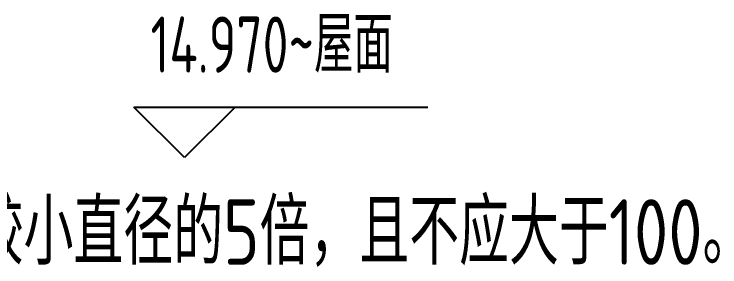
# Model space of a CAD drawing. Extents: x -2331248 to -1198620, y -977263 to -545844.
# Drawn here: x -1492363 to -1487660, y -666185 to -664497 of the extents above; entities that cross this region are included whole.
import ezdxf
from ezdxf.enums import TextEntityAlignment as Align

# ---------------------------------------------------------------- set-up
doc = ezdxf.new("R2010")
doc.units = 0
doc.header["$LTSCALE"] = 1000
doc.header["$MEASUREMENT"] = 0
doc.layers.get('0').update_dxf_attribs({"linetype": 'CONTINUOUS'})
doc.layers.add('TEXT', color=7, linetype='CONTINUOUS')
doc.layers.add('THIN', color=7, linetype='CONTINUOUS')
doc.styles.add('STYLE3', font='tssdeng.shx', dxfattribs={"bigfont": 'tssdchn.shx'})
doc.styles.add('TSSD_REIN', font='Tssdeng.shx', dxfattribs={"width": 0.7, "bigfont": 'hztxt.shx'})

msp = doc.modelspace()

# ---------------------------------------------------------------- linework, layer by layer
at = {"layer": 'THIN'}
for p, q in [((-1491228.2, -665455.2, 544.7), (-1491565.7, -665117.7, 544.7)), ((-1491565.7, -665117.7, 544.7), (-1489606, -665117.7, 544.7)), ((-1490890.7, -665117.7, 544.7), (-1491228.2, -665455.2, 544.7))]:
    msp.add_line(p, q, dxfattribs=at)

# ---------------------------------------------------------------- texts
at = {"style": 'STYLE3', "width": 0.8}
msp.add_text('注：柱纵筋搭接范围内箍筋间距不应大于搭接钢筋较小直径的5倍，且不应大于100。', height=437.5, dxfattribs=at).set_placement((-1499947.9, -666171.1))
at = {"layer": 'TEXT', "style": 'TSSD_REIN', "width": 0.7}
msp.add_text('14.970~屋面', height=375, dxfattribs=at).set_placement((-1491453.8, -665000.8, 544.7), align=Align.BOTTOM_LEFT)

doc.saveas('drawing.dxf')
